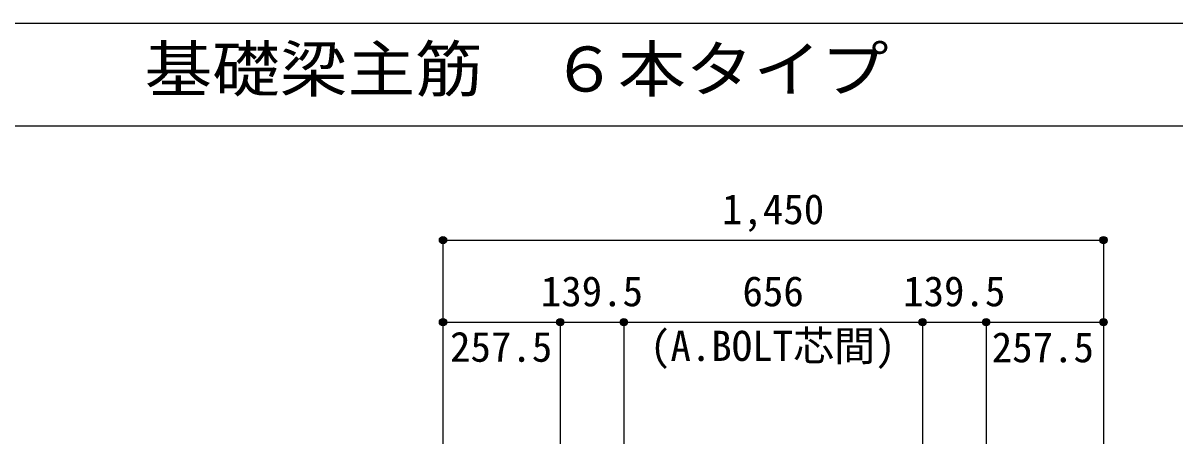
# Model space of a CAD drawing. Units: millimetres at full size, sheet at 1:30. Extents: x -5973 to 5954, y -4195 to 4201.
# Drawn here: x -1095 to 1434, y 3278 to 4201 of the extents above; entities that cross this region are included whole.
import ezdxf
from ezdxf.enums import TextEntityAlignment as Align

# ---------------------------------------------------------------- set-up
doc = ezdxf.new("R2010")
doc.units = ezdxf.units.MM
doc.header["$LTSCALE"] = 30
doc.header["$PDMODE"] = 32
doc.header["$PDSIZE"] = 15
for name, color, linetype in [('0-7_文字', 4, 'Continuous'), ('0-D_寸法', 4, 'Continuous'), ('6-7_文字', 7, 'Continuous'), ('F-0_枠', 6, 'Continuous')]:
    doc.layers.add(name, color=color, linetype=linetype)
doc.styles.add('ＭＳ ゴシック', font='')
doc.styles.get('ＭＳ ゴシック').set_extended_font_data('MS Gothic')

msp = doc.modelspace()

# ---------------------------------------------------------------- linework, layer by layer
at = {"layer": '0-D_寸法'}
for p, q in [((-172.56, 3725.34), (-172.56, 3545.34)), ((-172.56, 3725.34), (-172.56, 3545.34)), ((-172.56, 3725.34), (1277.44, 3725.34)), ((1277.44, 3725.34), (1277.44, 3545.34)), ((-172.56, 3545.34), (84.94, 3545.34)), ((-172.56, 3545.34), (-172.56, 3278.3)), ((84.94, 3545.34), (84.94, 3278.3)), ((84.94, 3545.34), (224.44, 3545.34)), ((224.44, 3545.34), (224.44, 3278.3)), ((224.44, 3545.34), (880.44, 3545.34)), ((880.44, 3545.34), (880.44, 3278.3)), ((880.44, 3545.34), (1019.94, 3545.34)), ((1019.94, 3545.34), (1019.94, 3278.3)), ((1019.94, 3545.34), (1277.44, 3545.34)), ((1277.44, 3545.34), (1277.44, 3278.3)), ((1277.44, 3545.34), (1277.44, 3278.3))]:
    msp.add_line(p, q, dxfattribs=at)
for centre, radius in [((-172.56, 3725.34), 8), ((-172.56, 3725.34), 7.2), ((-172.56, 3725.34), 6.4), ((-172.56, 3725.34), 5.6), ((-172.56, 3725.34), 4.8), ((-172.56, 3725.34), 4), ((-172.56, 3725.34), 3.2), ((-172.56, 3725.34), 2.4), ((-172.56, 3725.34), 1.6), ((-172.56, 3725.34), 0.8), ((1277.44, 3725.34), 8), ((1277.44, 3725.34), 7.2), ((1277.44, 3725.34), 6.4), ((1277.44, 3725.34), 5.6), ((1277.44, 3725.34), 4.8), ((1277.44, 3725.34), 4), ((1277.44, 3725.34), 3.2), ((1277.44, 3725.34), 2.4), ((1277.44, 3725.34), 1.6), ((1277.44, 3725.34), 0.8), ((-172.56, 3545.34), 8), ((-172.56, 3545.34), 7.2), ((-172.56, 3545.34), 6.4), ((-172.56, 3545.34), 5.6), ((-172.56, 3545.34), 4.8), ((-172.56, 3545.34), 4), ((-172.56, 3545.34), 3.2), ((-172.56, 3545.34), 2.4), ((-172.56, 3545.34), 1.6), ((-172.56, 3545.34), 0.8), ((84.94, 3545.34), 8), ((84.94, 3545.34), 7.2), ((84.94, 3545.34), 6.4), ((84.94, 3545.34), 5.6), ((84.94, 3545.34), 4.8), ((84.94, 3545.34), 4), ((84.94, 3545.34), 3.2), ((84.94, 3545.34), 2.4), ((84.94, 3545.34), 1.6), ((84.94, 3545.34), 0.8), ((224.44, 3545.34), 8), ((224.44, 3545.34), 7.2), ((224.44, 3545.34), 6.4), ((224.44, 3545.34), 5.6), ((224.44, 3545.34), 4.8), ((224.44, 3545.34), 4), ((224.44, 3545.34), 3.2), ((224.44, 3545.34), 2.4), ((224.44, 3545.34), 1.6), ((224.44, 3545.34), 0.8), ((880.44, 3545.34), 8), ((880.44, 3545.34), 7.2), ((880.44, 3545.34), 6.4), ((880.44, 3545.34), 5.6), ((880.44, 3545.34), 4.8), ((880.44, 3545.34), 4), ((880.44, 3545.34), 3.2), ((880.44, 3545.34), 2.4), ((880.44, 3545.34), 1.6), ((880.44, 3545.34), 0.8), ((1019.94, 3545.34), 8), ((1019.94, 3545.34), 7.2), ((1019.94, 3545.34), 6.4), ((1019.94, 3545.34), 5.6), ((1019.94, 3545.34), 4.8), ((1019.94, 3545.34), 4), ((1019.94, 3545.34), 3.2), ((1019.94, 3545.34), 2.4), ((1019.94, 3545.34), 1.6), ((1019.94, 3545.34), 0.8), ((1277.44, 3545.34), 8), ((1277.44, 3545.34), 7.2), ((1277.44, 3545.34), 6.4), ((1277.44, 3545.34), 5.6), ((1277.44, 3545.34), 4.8), ((1277.44, 3545.34), 4), ((1277.44, 3545.34), 3.2), ((1277.44, 3545.34), 2.4), ((1277.44, 3545.34), 1.6), ((1277.44, 3545.34), 0.8)]:
    msp.add_circle(centre, radius, dxfattribs=at)
at = {"layer": '0-D_寸法', "color": 7}
for p in [(-172.56, 3725.34), (-172.56, 3725.34), (1277.44, 3725.34), (-172.56, 3545.34), (-172.56, 3545.34), (84.94, 3545.34), (84.94, 3545.34), (224.44, 3545.34), (224.44, 3545.34), (880.44, 3545.34), (880.44, 3545.34), (1019.94, 3545.34), (1019.94, 3545.34), (1277.44, 3545.34), (1277.44, 3545.34)]:
    msp.add_point(p, dxfattribs=at)
at = {"layer": 'F-0_枠'}
msp.add_line((-5972.88, 4201.15), (5954.1, 4201.15), dxfattribs=at)
at = {"layer": 'F-0_枠', "color": 2}
msp.add_line((-5972.88, 3976.15), (3723.6, 3976.15), dxfattribs=at)

# ---------------------------------------------------------------- texts
at = {"layer": '0-7_文字', "style": 'ＭＳ ゴシック'}
msp.add_text('(A.BOLT芯間)', height=65.98, dxfattribs=at).set_placement((281.92, 3440.58), align=Align.BOTTOM_LEFT)
at = {"layer": '0-D_寸法', "style": 'ＭＳ ゴシック'}
for s, p in [('1,450', (439.94, 3740.34)), ('139.5', (42.19, 3560.34)), ('656', (484.94, 3560.34)), ('139.5', (837.69, 3560.34)), ('257.5', (-157.04, 3438.66)), ('257.5', (1032.18, 3437.54))]:
    msp.add_text(s, height=65.98, dxfattribs=at).set_placement(p, align=Align.BOTTOM_LEFT)
at = {"layer": '6-7_文字', "color": 2, "style": 'ＭＳ ゴシック', "width": 1.1}
msp.add_text('\u3000\u3000基礎梁主筋\u3000６本タイプ', height=98.97, dxfattribs=at).set_placement((-1124.64, 4021.15), align=Align.BOTTOM_LEFT)

doc.saveas('drawing.dxf')
